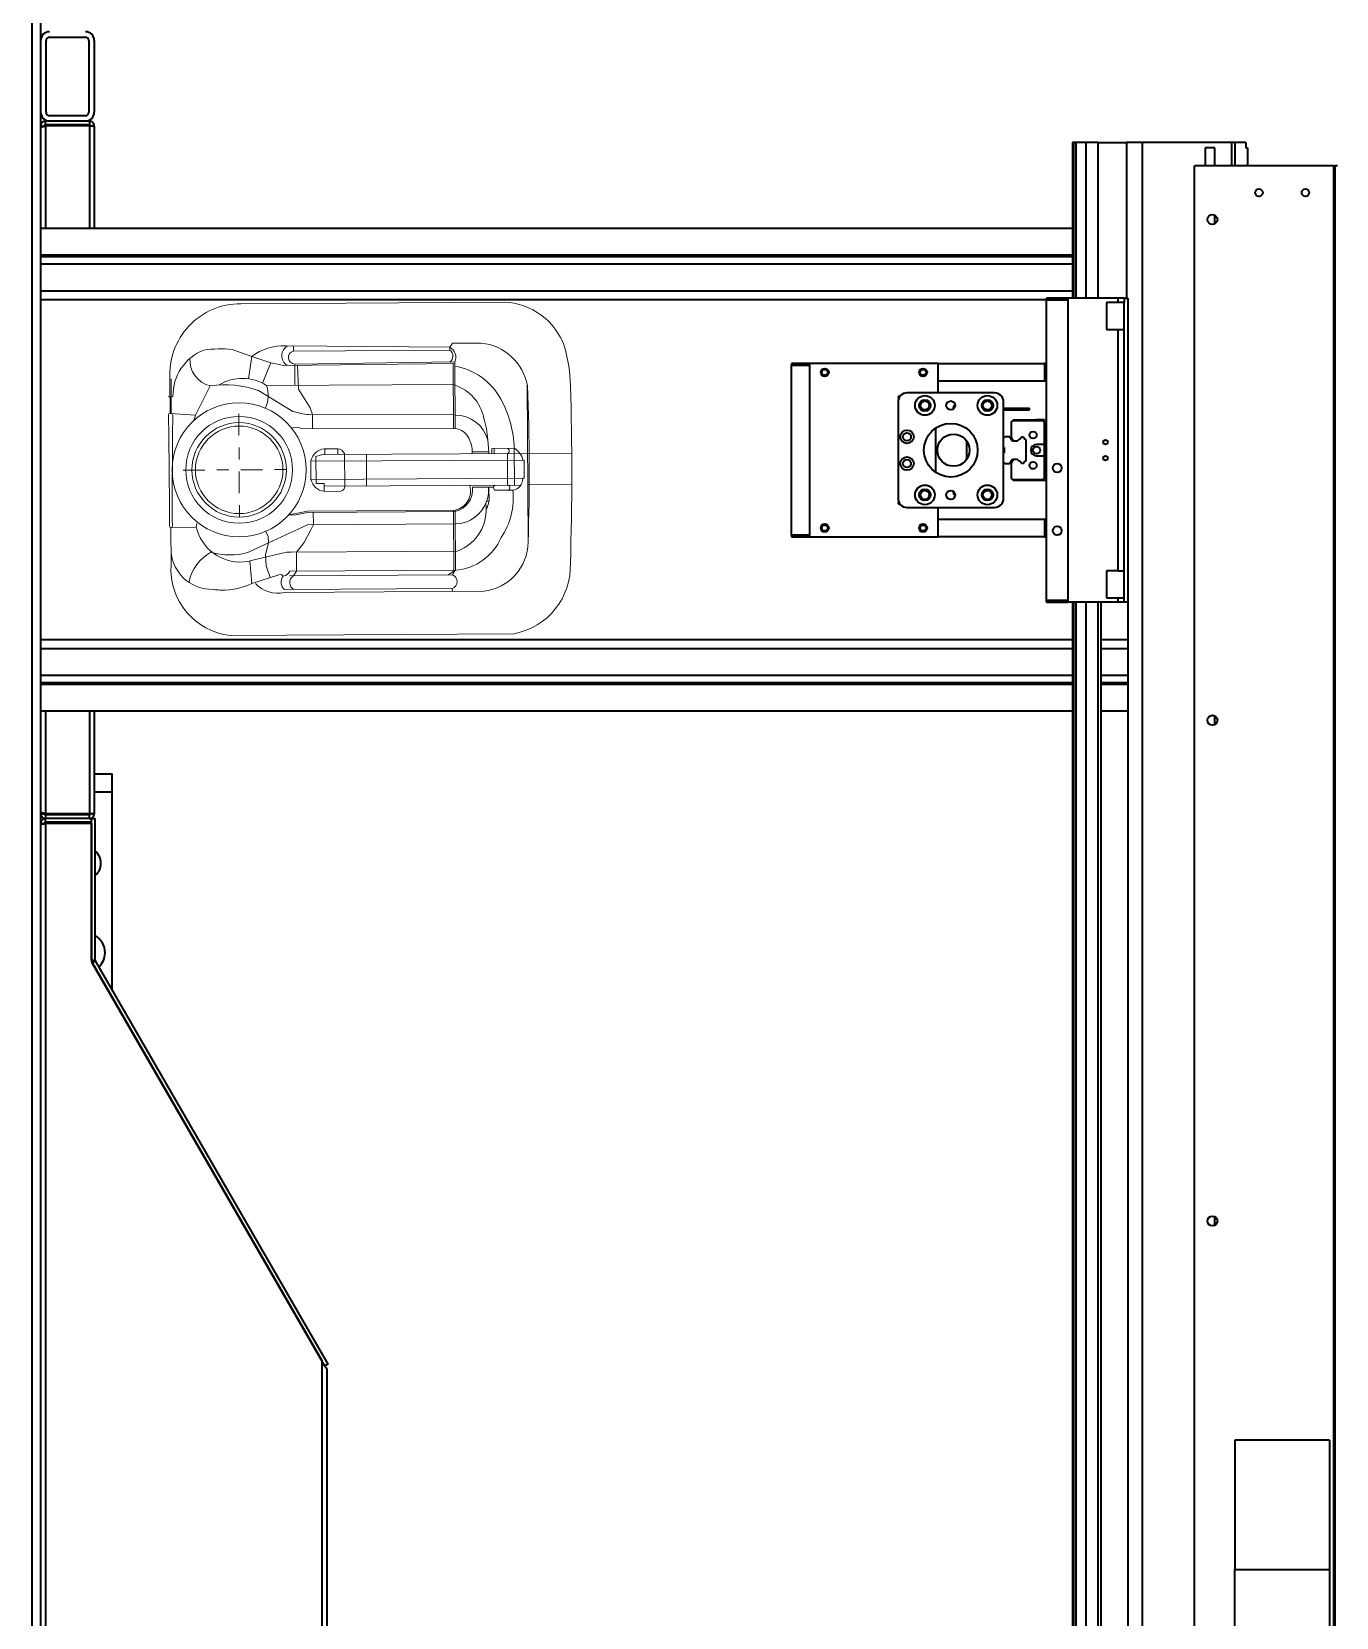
# Model space of a CAD drawing. Header units: millimetres. Extents: x -1052 to 3351, y 0 to 2015.
# Drawn here: x -347.88 to -337.09, y 1699.77 to 1712.88 of the extents above; entities that cross this region are included whole.
import ezdxf

# ---------------------------------------------------------------- set-up
doc = ezdxf.new("R2010")
doc.units = ezdxf.units.MM
doc.linetypes.add('点画线', pattern=[18, 12, -2, 2, -2])
doc.layers.add('中心线层', color=7, linetype='点画线', lineweight=18)

# ---------------------------------------------------------------- blocks, each defined once
blk = doc.blocks.new('EEW98_1')
at = {"color": 4, "lineweight": 18}
for p, q in [((151.85, 92.4), (-6.86, 91.42)), ((10.1, 67.6), (121.56, 68.29)), ((27.68, 67.71), (27.69, 66.17)), ((27.69, 66.17), (121.57, 66.75)), ((139.73, 63.29), (124.8, 58.43)), ((140.84, 50.7), (139.73, 63.29)), ((163.61, 66.53), (158.53, 66.95)), ((164.51, 66.46), (164.44, 66.46)), ((118.61, 56.5), (25.87, 55.93)), ((25.87, 55.93), (26.08, 22.33)), ((26.8, 55.93), (27.01, 22.34)), ((118.68, 59), (27.65, 58.44)), ((114.75, 56.48), (116.57, 59.07)), ((114.81, 45.88), (114.75, 56.48)), ((123.31, 58.3), (122.21, 59.13)), ((124.8, 58.43), (123.31, 58.3)), ((131.79, 53.41), (129.64, 60.01)), ((132.12, 47.03), (131.79, 53.41)), ((117.81, 45.8), (24.97, 45.22)), ((114.81, 45.88), (110.49, 40.44)), ((120.45, 45.8), (117.81, 45.8)), ((140.84, 50.7), (120.45, 45.8)), ((130.49, 40.57), (132.12, 47.03)), ((130.49, 40.57), (141.75, 45.88)), ((144.55, 51.29), (140.82, 50.96)), ((184.98, 52.87), (185.05, 32.2)), ((184.98, 52.87), (185.05, 32.2)), ((-14.13, -48.08), (-14.67, 40.14)), ((110.49, 40.44), (106.74, 33.4)), ((108.59, 30.49), (130.49, 40.57)), ((130.74, 37), (130.49, 40.57)), ((131.91, 34.19), (130.74, 37)), ((26.02, 29.98), (108.59, 30.49)), ((106.74, 33.4), (105.37, 30.4)), ((105.37, 30.4), (105.42, 23.57)), ((170.87, 31.86), (170.65, 29.82)), ((184.87, 32.19), (170.87, 31.86)), ((26.07, 23.08), (108.63, 23.59)), ((26.08, 22.33), (108.64, 22.84)), ((108.63, 23.59), (115.93, 25.06)), ((108.64, 22.84), (118.93, 24.91)), ((115.93, 25.06), (118.93, 24.91)), ((99.41, 8.95), (-10.7, 8.27)), ((4.07, 11.16), (-6.09, 11.09)), ((4.88, 9.36), (3.85, 8.34)), ((4.88, 9.36), (4.07, 11.16)), ((16.35, 9.43), (4.88, 9.36)), ((7.17, 17.27), (8.34, 17.28)), ((7.22, 9.41), (7.17, 17.27)), ((87.81, 9.31), (87.92, -9.46)), ((99.45, 11.78), (90.09, 11.72)), ((99.42, 7.44), (99.39, 11.78)), ((-39.17, 7.95), (-14.29, 8.11)), ((-12.57, 4.47), (-11.69, 4.48)), ((-12.51, -5.73), (-12.57, 4.47)), ((106.74, 5.21), (-11.69, 4.48)), ((-6.99, -12.33), (-7.11, 8.29)), ((-3.21, 8.33), (-3.1, -9.37)), ((75.61, 8.83), (75.72, -8.9)), ((103.85, 7.47), (99.42, 7.44)), ((103.94, -7.72), (103.85, 7.47)), ((106.8, -5.51), (106.74, 5.21)), ((100.24, -8.76), (-15.44, -9.43)), ((106.8, -5.09), (-12.51, -5.73)), ((91.72, -12.05), (91.7, -8.81)), ((99, -8.72), (99.02, -12.06)), ((100.24, -8.76), (103.94, -7.72)), ((-15.27, -9.43), (-39.08, -9.6)), ((5.55, -12.14), (-6.99, -12.33)), ((4.33, -12.16), (4.31, -9.33)), ((5.55, -12.14), (5.54, -9.33)), ((7.27, -9.3), (7.35, -10.33)), ((16.55, -10.27), (7.35, -10.33)), ((7.35, -10.33), (7.82, -16.92)), ((16.54, -9.27), (16.56, -12.01)), ((99.37, -12.06), (91.72, -12.05)), ((26.08, -23.35), (111.97, -23.12)), ((26.29, -59.76), (26.08, -23.35)), ((27.2, -59.75), (27, -23.34)), ((105.88, -31.29), (105.86, -23.14)), ((107.93, -31.13), (26.15, -31.34)), ((107.14, -34.9), (105.88, -31.14)), ((113.71, -45.3), (107.14, -34.9)), ((136.05, -44.52), (116.88, -32.91)), ((171.31, -30.9), (163.04, -47.18)), ((171.98, -28.26), (171.31, -30.9)), ((185.45, -31.81), (171.31, -30.9)), ((184.97, -51.04), (184.96, -31.81)), ((185.64, -51.03), (185.53, -31.81)), ((185.58, -40.37), (183.95, -41.34)), ((184.97, -40.37), (186.6, -41.33)), ((131.55, -47.32), (26.22, -47.9)), ((114.2, -58.62), (113.71, -45.3)), ((115.78, -47.41), (115.85, -59.4)), ((133.79, -48.72), (131.13, -55.52)), ((139.82, -63.66), (141.62, -51.15)), ((121.92, -58.52), (26.29, -59.76)), ((26.32, -60.56), (26.29, -59.76)), ((115.85, -59.4), (26.3, -60.56)), ((129.21, -60.09), (121.92, -58.52)), ((131.13, -55.52), (129.21, -60.09)), ((139.82, -63.66), (129.21, -60.09)), ((29.15, -68.81), (27.52, -71.12)), ((116.53, -66.67), (29.11, -67.21)), ((29.11, -67.21), (29.12, -68.81)), ((29.15, -68.81), (120.87, -69.59)), ((116.53, -66.67), (116.55, -69.56)), ((150.88, -67.58), (139.82, -63.66)), ((27.52, -71.12), (11.47, -71.13)), ((146, -93.14), (-1.31, -94.05))]:
    blk.add_line(p, q, dxfattribs=at)
for radius in [37.48, 29.88, 26.4, 24.46]:
    blk.add_circle((146.9, -0.24), radius, dxfattribs=at)
for centre, radius, start, end in [((0.26, 53.46), 38.62, 100.62329, 182.1701), ((147.73, 55.3), 37.33, 356.26704, 83.67468), ((13.2, 39.89), 27.88, 96.38994, 179.49198), ((29.19, 62.3), 4.15, 111.24194, 248.23491), ((114.25, 62.78), 4.38, 301.94876, 62.23136), ((125.37, 51.79), 16.93, 42.55084, 103.01778), ((117.8, 62.6), 5.61, 321.8458, 47.80633), ((156.23, 28.56), 38.46, 84.09887, 115.41056), ((150.5, 67.54), 24.98, 299.45768, 347.99271), ((162.16, 43.65), 22.93, 6.68519, 86.37841), ((28.42, 25.48), 30.55, 94.78356, 156.72046), ((20.29, 61.77), 8.07, 313.67205, 335.66652), ((32.41, 52.02), 6.84, 110.57228, 145.05056), ((122.83, 54.5), 4.68, 97.67279, 154.61749), ((1623.09, 0.99), 1662.21, 178.24155, 181.66449), ((33.54, 21.91), 24.84, 110.17831, 187.79849), ((152.13, 10.51), 36.86, 73.18314, 106.35072), ((146.26, 26.06), 25.28, 13.24769, 93.88035), ((1128.69, 1.41), 1144.02, 178.05984, 182.43641), ((32.45, 15.74), 38.81, 145.79119, 186.84504), ((26.1, 11.37), 18.61, 90.22325, 162.91239), ((-4031.01, 15.45), 4215.31, 359.37042, 0.21493), ((185.2, 31.26), 0.935, 88.97173, 179.84393), ((184.9, 31.26), 0.935, 0.51043, 91.38263), ((4401.13, 41.53), 4215.31, 180.13943, 180.98393), ((22.1, 15.28), 15.05, 152.82667, 172.39997), ((29.06, 10.66), 12.77, 103.53264, 185.52396), ((28.57, 11.57), 11.05, 103.03692, 196.43941), ((-5.41, 4.85), 6.29, 96.15728, 183.43685), ((-3.01, 9.75), 1.51, 111.82109, 250.95833), ((27.88, 10.64), 20.52, 162.4099, 183.47972), ((90.43, 9.11), 2.63, 97.37684, 185.00294), ((98.35, 3.23), 8.61, 13.26826, 82.69906), ((-1.09, -2.95), 11.08, 194.09436, 237.86232), ((97.93, -2.93), 9.24, 278.91806, 343.787), ((54.41, -10.26), 61.43, 181.93918, 208.7993), ((-2.65, -10.83), 1.52, 107.34876, 250.14548), ((26.08, -11.93), 18.92, 195.30348, 270.20726), ((62.58, -13.21), 54.88, 183.88246, 197.21314), ((37.28, -8.47), 21.02, 189.70784, 212.67518), ((92.69, -6.54), 5.59, 211.50186, 259.96792), ((27.47, -13.06), 10.38, 220.58124, 262.32682), ((115.12, -18.74), 5.4, 234.27228, 299.37806), ((33.85, -24.61), 24.19, 191.54877, 251.63719), ((102.43, -82.22), 51.39, 73.66466, 83.85167), ((148.43, -41.77), 17.76, 157.00008, 198.19656), ((184.98, -30.88), 0.935, 179.37043, 274.02297), ((185.51, -30.88), 0.935, 266.33139, 0.98393), ((32.64, -22.28), 36.56, 208.72578, 259.91164), ((156.58, -41.76), 27.37, 291.39426, 0.88041), ((56.83, -43.9), 95.31, 182.03883, 195.31416), ((14.48, -42.06), 29.23, 190.17641, 264.09635), ((145.14, -26.77), 24.64, 236.52781, 301.79713), ((154.74, 6.78), 54.6, 249.97933, 278.74529), ((146.1, -53.52), 39.62, 269.86501, 3.5982), ((159.63, -61.63), 14.85, 356.08768, 76.71362), ((32.12, -63.17), 6.38, 155.8898, 242.23715), ((31.42, -63.88), 4.05, 124.14603, 235.30772), ((115.67, -63.08), 3.69, 283.45875, 87.19848), ((116.62, -64.01), 6.4, 300.1083, 57.58554), ((0.25, -56.6), 37.48, 199.44016, 267.61422), ((31.37, -64.02), 5.28, 244.81552, 245.18484), ((121.98, -39.9), 29.71, 267.85218, 306.90052), ((157.24, 0.91), 68.79, 264.6918, 277.79049)]:
    blk.add_arc(centre, radius, start, end, dxfattribs=at)
at = {"layer": '中心线层'}
for p, q in [((147.09, -31.52), (146.7, 31.04)), ((178.18, -0.04), (115.62, -0.43))]:
    blk.add_line(p, q, dxfattribs=at)

msp = doc.modelspace()

# ---------------------------------------------------------------- linework, layer by layer
at = {"color": 7, "linetype": 'Continuous', "lineweight": 35}
for p, q in [((-347.8789, 1758.3665), (-347.8789, 1699.1993)), ((-347.8789, 1758.3665), (-347.8789, 1699.1993)), ((-347.8049, 1758.3665), (-347.8049, 1699.1993)), ((-347.8049, 1758.3665), (-347.8049, 1699.1993)), ((-347.7309, 1712.8373), (-347.4351, 1712.8373)), ((-347.7309, 1712.8373), (-347.4351, 1712.8373)), ((-347.7605, 1712.2161), (-347.7605, 1712.8077)), ((-347.7605, 1712.2161), (-347.7605, 1712.8077)), ((-347.4055, 1712.8077), (-347.4055, 1712.2161)), ((-347.4055, 1712.8077), (-347.4055, 1712.2161)), ((-347.3611, 1712.8077), (-347.3611, 1712.2161)), ((-347.3611, 1712.8077), (-347.3611, 1712.2161)), ((-347.4351, 1712.1865), (-347.7309, 1712.1865)), ((-347.4351, 1712.1865), (-347.7309, 1712.1865)), ((-347.8049, 1712.1016), (-347.7753, 1712.1016)), ((-347.8049, 1712.1016), (-347.7753, 1712.1016)), ((-347.7644, 1712.1125), (-347.7644, 1712.1421)), ((-347.7309, 1712.1421), (-347.7644, 1712.1421)), ((-347.7644, 1712.1125), (-347.7644, 1712.1421)), ((-347.7309, 1712.1421), (-347.7644, 1712.1421)), ((-347.4016, 1712.1125), (-347.7644, 1712.1125)), ((-347.4016, 1712.1125), (-347.7644, 1712.1125)), ((-347.4016, 1712.102), (-347.7644, 1712.102)), ((-347.7644, 1712.102), (-347.7644, 1711.2546)), ((-347.4016, 1712.102), (-347.7644, 1712.102)), ((-347.7644, 1712.102), (-347.7644, 1711.2546)), ((-347.4351, 1712.1421), (-347.7309, 1712.1421)), ((-347.4351, 1712.1421), (-347.7309, 1712.1421)), ((-347.4016, 1712.1421), (-347.4351, 1712.1421)), ((-347.4016, 1712.1421), (-347.4351, 1712.1421)), ((-347.4016, 1712.1421), (-347.4016, 1712.1125)), ((-347.4016, 1712.1421), (-347.4016, 1712.1125)), ((-347.4016, 1712.102), (-347.4016, 1711.2546)), ((-347.4016, 1712.102), (-347.4016, 1711.2546)), ((-347.3611, 1712.1016), (-347.3611, 1711.2546)), ((-347.3611, 1712.1016), (-347.3611, 1711.2546)), ((-339.27, 1711.9646), (-339.27, 1710.6777)), ((-339.2591, 1711.9646), (-339.27, 1711.9646)), ((-339.27, 1711.9646), (-339.27, 1710.6777)), ((-339.2591, 1711.9646), (-339.27, 1711.9646)), ((-339.2375, 1711.9646), (-339.2591, 1711.9646)), ((-339.2591, 1710.6777), (-339.2591, 1711.9646)), ((-339.2375, 1711.9646), (-339.2591, 1711.9646)), ((-339.2591, 1710.6777), (-339.2591, 1711.9646)), ((-339.2375, 1710.6777), (-339.2375, 1711.9646)), ((-339.1578, 1711.9646), (-339.2375, 1711.9646)), ((-339.2375, 1710.6777), (-339.2375, 1711.9646)), ((-339.1578, 1711.9646), (-339.2375, 1711.9646)), ((-339.1578, 1711.9646), (-339.1578, 1710.6777)), ((-339.0564, 1711.9646), (-339.1578, 1711.9646)), ((-339.1578, 1711.9646), (-339.1578, 1710.6777)), ((-339.0564, 1711.9646), (-339.1578, 1711.9646)), ((-339.0564, 1711.9646), (-338.8231, 1711.9646)), ((-339.0564, 1710.6777), (-339.0564, 1711.9646)), ((-339.0564, 1711.9646), (-338.8231, 1711.9646)), ((-339.0564, 1710.6777), (-339.0564, 1711.9646)), ((-338.8231, 1711.9646), (-338.8231, 1710.6777)), ((-338.6907, 1711.9646), (-338.8231, 1711.9646)), ((-338.8231, 1711.9646), (-338.8231, 1710.6777)), ((-338.6907, 1711.9646), (-338.8231, 1711.9646)), ((-337.9535, 1711.9646), (-338.6907, 1711.9646)), ((-338.6907, 1683.5199), (-338.6907, 1711.9646)), ((-337.9535, 1711.9646), (-338.6907, 1711.9646)), ((-338.6907, 1683.5199), (-338.6907, 1711.9646)), ((-338.0918, 1711.9202), (-338.1702, 1711.9202)), ((-338.1702, 1711.9202), (-338.1702, 1711.7723)), ((-338.0918, 1711.9202), (-338.1702, 1711.9202)), ((-338.1702, 1711.9202), (-338.1702, 1711.7723)), ((-338.0918, 1711.7723), (-338.0918, 1711.9202)), ((-338.0918, 1711.7723), (-338.0918, 1711.9202)), ((-337.924, 1711.9646), (-337.9535, 1711.9646)), ((-337.9535, 1711.9646), (-337.9535, 1711.7723)), ((-337.924, 1711.9646), (-337.9535, 1711.9646)), ((-337.9535, 1711.9646), (-337.9535, 1711.7723)), ((-337.924, 1711.7723), (-337.924, 1711.9646)), ((-337.8352, 1711.9646), (-337.924, 1711.9646)), ((-337.924, 1711.7723), (-337.924, 1711.9646)), ((-337.8352, 1711.9646), (-337.924, 1711.9646)), ((-337.8352, 1711.9646), (-337.8352, 1711.9202)), ((-337.8352, 1711.9646), (-337.8352, 1711.9202)), ((-337.8352, 1711.9202), (-337.8204, 1711.9202)), ((-337.8352, 1711.9202), (-337.8204, 1711.9202)), ((-337.8204, 1711.9202), (-337.8204, 1711.7723)), ((-337.8204, 1711.9202), (-337.8204, 1711.7723)), ((-338.259, 1682.8691), (-338.259, 1711.7723)), ((-337.1087, 1711.7723), (-338.259, 1711.7723)), ((-338.259, 1682.8691), (-338.259, 1711.7723)), ((-337.1087, 1711.7723), (-338.259, 1711.7723)), ((-337.1087, 1711.7723), (-337.1087, 1681.597)), ((-337.1087, 1711.7723), (-337.0978, 1711.7723)), ((-337.1087, 1711.7723), (-337.1087, 1681.597)), ((-337.1087, 1711.7723), (-337.0978, 1711.7723)), ((-337.0978, 1711.7723), (-337.0978, 1681.597)), ((-337.0756, 1711.7723), (-337.0978, 1711.7723)), ((-337.0978, 1711.7723), (-337.0978, 1681.597)), ((-337.0756, 1711.7723), (-337.0978, 1711.7723)), ((-339.27, 1711.2546), (-347.8049, 1711.2546)), ((-339.27, 1711.2546), (-347.8049, 1711.2546)), ((-338.0918, 1711.2927), (-338.0918, 1711.3644)), ((-338.0918, 1711.2927), (-338.0918, 1711.3644)), ((-339.27, 1711.0342), (-347.8049, 1711.0342)), ((-339.27, 1711.0342), (-347.8049, 1711.0342)), ((-339.27, 1711.0194), (-347.8049, 1711.0194)), ((-339.27, 1711.0194), (-347.8049, 1711.0194)), ((-339.27, 1710.9587), (-347.8049, 1710.9587)), ((-339.27, 1710.9587), (-347.8049, 1710.9587)), ((-339.27, 1710.7369), (-347.8049, 1710.7369)), ((-339.27, 1710.7369), (-347.8049, 1710.7369)), ((-339.4845, 1710.6629), (-347.8049, 1710.6629)), ((-339.4845, 1710.6629), (-347.8049, 1710.6629)), ((-339.307, 1710.6777), (-339.4845, 1710.6777)), ((-339.4845, 1710.6629), (-339.4845, 1710.6777)), ((-339.307, 1710.6777), (-339.4845, 1710.6777)), ((-339.4845, 1710.6629), (-339.4845, 1710.6777)), ((-339.4845, 1710.6629), (-339.307, 1710.6629)), ((-339.4845, 1708.1779), (-339.4845, 1710.6629)), ((-339.4845, 1710.6629), (-339.307, 1710.6629)), ((-339.4845, 1708.1779), (-339.4845, 1710.6629)), ((-339.307, 1710.6777), (-339.307, 1708.1631)), ((-338.8928, 1710.6777), (-339.307, 1710.6777)), ((-339.307, 1710.6777), (-339.307, 1708.1631)), ((-338.8928, 1710.6777), (-339.307, 1710.6777)), ((-339.307, 1710.6629), (-339.307, 1708.1779)), ((-339.307, 1710.6629), (-339.307, 1708.1779)), ((-338.8928, 1710.6407), (-338.989, 1710.6407)), ((-338.989, 1710.6407), (-338.989, 1710.4189)), ((-338.8928, 1710.6407), (-338.989, 1710.6407)), ((-338.989, 1710.6407), (-338.989, 1710.4189)), ((-338.8928, 1710.6777), (-338.8928, 1710.6407)), ((-338.8411, 1710.6777), (-338.8928, 1710.6777)), ((-338.8928, 1710.6777), (-338.8928, 1710.6407)), ((-338.8411, 1710.6777), (-338.8928, 1710.6777)), ((-338.8411, 1710.6407), (-338.8928, 1710.6407)), ((-338.8411, 1710.6407), (-338.8928, 1710.6407)), ((-338.8411, 1710.6777), (-338.8411, 1710.6407)), ((-338.8411, 1710.6777), (-338.8231, 1710.6777)), ((-338.8411, 1710.6777), (-338.8411, 1710.6407)), ((-338.8411, 1710.6777), (-338.8231, 1710.6777)), ((-338.8411, 1710.4189), (-338.8411, 1710.6407)), ((-338.8411, 1710.4189), (-338.8411, 1710.6407)), ((-338.8231, 1710.6777), (-338.8115, 1710.6777)), ((-338.8231, 1710.6777), (-338.8115, 1710.6777)), ((-338.8115, 1710.6777), (-338.8115, 1683.5199)), ((-338.8115, 1710.6777), (-338.8115, 1683.5199)), ((-338.989, 1710.4189), (-338.8928, 1710.4189)), ((-338.989, 1710.4189), (-338.8928, 1710.4189)), ((-338.8928, 1710.4189), (-338.8928, 1708.422)), ((-338.8928, 1710.4189), (-338.8411, 1710.4189)), ((-338.8928, 1710.4189), (-338.8928, 1708.422)), ((-338.8928, 1710.4189), (-338.8411, 1710.4189)), ((-338.8411, 1708.422), (-338.8411, 1710.4189)), ((-338.8411, 1708.422), (-338.8411, 1710.4189)), ((-341.4444, 1710.1378), (-341.5923, 1710.1378)), ((-341.5923, 1710.1378), (-341.5923, 1710.123)), ((-341.4444, 1710.1378), (-341.5923, 1710.1378)), ((-341.5923, 1710.1378), (-341.5923, 1710.123)), ((-341.5923, 1708.7178), (-341.5923, 1710.123)), ((-341.5923, 1710.123), (-341.4444, 1710.123)), ((-341.5923, 1708.7178), (-341.5923, 1710.123)), ((-341.5923, 1710.123), (-341.4444, 1710.123)), ((-341.4444, 1710.1378), (-341.4444, 1708.703)), ((-340.3794, 1710.1378), (-341.4444, 1710.1378)), ((-341.4444, 1710.1378), (-341.4444, 1708.703)), ((-340.3794, 1710.1378), (-341.4444, 1710.1378)), ((-341.4444, 1710.123), (-341.4444, 1708.7178)), ((-341.4444, 1710.123), (-341.4444, 1708.7178)), ((-340.3794, 1709.8937), (-340.3794, 1710.1378)), ((-340.3794, 1710.1378), (-339.4993, 1710.1378)), ((-340.3794, 1709.8937), (-340.3794, 1710.1378)), ((-340.3794, 1710.1378), (-339.4993, 1710.1378)), ((-339.4993, 1710.1378), (-339.4993, 1709.9899)), ((-339.4845, 1710.1378), (-339.4993, 1710.1378)), ((-339.4993, 1710.1378), (-339.4993, 1709.9899)), ((-339.4845, 1710.1378), (-339.4993, 1710.1378)), ((-339.4993, 1709.9899), (-340.3794, 1709.9899)), ((-339.4993, 1709.9899), (-340.3794, 1709.9899)), ((-339.4845, 1709.9899), (-339.4993, 1709.9899)), ((-339.4845, 1709.9899), (-339.4993, 1709.9899)), ((-340.6974, 1709.8642), (-340.7122, 1709.8642)), ((-340.7122, 1709.8642), (-340.7122, 1709.8494)), ((-340.6974, 1709.8642), (-340.7122, 1709.8642)), ((-340.7122, 1709.8642), (-340.7122, 1709.8494)), ((-340.7122, 1709.8494), (-340.706, 1709.8494)), ((-340.7122, 1709.8494), (-340.706, 1709.8494)), ((-340.7122, 1709.8198), (-340.7122, 1709.021)), ((-340.7122, 1709.8198), (-340.7122, 1709.021)), ((-339.9135, 1709.8937), (-340.6383, 1709.8937)), ((-339.9135, 1709.8937), (-340.6383, 1709.8937)), ((-339.8395, 1709.021), (-339.8395, 1709.8198)), ((-339.8395, 1709.021), (-339.8395, 1709.8198)), ((-339.8395, 1709.768), (-339.6546, 1709.768)), ((-339.8395, 1709.768), (-339.6546, 1709.768)), ((-339.8395, 1709.7532), (-339.6546, 1709.7532)), ((-339.8395, 1709.7532), (-339.6546, 1709.7532)), ((-339.7729, 1709.6556), (-339.7611, 1709.6674)), ((-339.7729, 1709.6556), (-339.7611, 1709.6674)), ((-339.5777, 1709.6674), (-339.7611, 1709.6674)), ((-339.5777, 1709.6674), (-339.7611, 1709.6674)), ((-339.6546, 1709.768), (-339.6546, 1709.7532)), ((-339.6546, 1709.768), (-339.625, 1709.768)), ((-339.6546, 1709.768), (-339.6546, 1709.7532)), ((-339.6546, 1709.768), (-339.625, 1709.768)), ((-339.6546, 1709.7532), (-339.625, 1709.7532)), ((-339.6546, 1709.7532), (-339.625, 1709.7532)), ((-339.625, 1709.7532), (-339.625, 1709.768)), ((-339.625, 1709.7532), (-339.625, 1709.768)), ((-339.5777, 1709.6674), (-339.5732, 1709.6719)), ((-339.5777, 1709.6674), (-339.5732, 1709.6719)), ((-339.5008, 1709.6719), (-339.5732, 1709.6719)), ((-339.5008, 1709.6719), (-339.5732, 1709.6719)), ((-339.5008, 1709.6719), (-339.4845, 1709.6556)), ((-339.5008, 1709.6719), (-339.4845, 1709.6556)), ((-340.4016, 1709.6032), (-340.4016, 1709.2376)), ((-340.4016, 1709.6032), (-340.4016, 1709.2376)), ((-339.7729, 1709.6535), (-339.7634, 1709.663)), ((-339.7729, 1709.6535), (-339.7634, 1709.663)), ((-339.7729, 1709.6535), (-339.7729, 1709.6556)), ((-339.7729, 1709.6535), (-339.7729, 1709.6556)), ((-339.7729, 1709.5231), (-339.7729, 1709.6535)), ((-339.7729, 1709.5231), (-339.7729, 1709.6535)), ((-339.5148, 1709.663), (-339.7634, 1709.663)), ((-339.5148, 1709.663), (-339.7634, 1709.663)), ((-339.5148, 1709.663), (-339.5008, 1709.6489)), ((-339.5148, 1709.663), (-339.5008, 1709.6489)), ((-339.5008, 1709.4685), (-339.5008, 1709.6489)), ((-339.5008, 1709.4685), (-339.5008, 1709.6489)), ((-340.142, 1709.3479), (-340.142, 1709.4929)), ((-340.142, 1709.3479), (-340.142, 1709.4929)), ((-339.8395, 1709.5195), (-339.8277, 1709.5313)), ((-339.8395, 1709.5195), (-339.8277, 1709.5313)), ((-339.8336, 1709.4426), (-339.8395, 1709.4485)), ((-339.8336, 1709.4426), (-339.8395, 1709.4485)), ((-339.8336, 1709.4426), (-339.8336, 1709.3982)), ((-339.8336, 1709.4426), (-339.8336, 1709.3982)), ((-339.7862, 1709.5313), (-339.8277, 1709.5313)), ((-339.7862, 1709.5313), (-339.8277, 1709.5313)), ((-339.7649, 1709.4944), (-339.7862, 1709.5313)), ((-339.7649, 1709.4944), (-339.7862, 1709.5313)), ((-339.7564, 1709.4944), (-339.7729, 1709.5231)), ((-339.7564, 1709.4944), (-339.7729, 1709.5231)), ((-339.7258, 1709.4944), (-339.7649, 1709.4944)), ((-339.7258, 1709.4944), (-339.7649, 1709.4944)), ((-339.7258, 1709.4944), (-339.7091, 1709.5111)), ((-339.7258, 1709.4944), (-339.7091, 1709.5111)), ((-339.6897, 1709.5303), (-339.6919, 1709.5286)), ((-339.6897, 1709.5303), (-339.6919, 1709.5286)), ((-339.6897, 1709.5303), (-339.6772, 1709.5303)), ((-339.6897, 1709.5303), (-339.6772, 1709.5303)), ((-339.675, 1709.5286), (-339.6772, 1709.5303)), ((-339.6772, 1709.5303), (-339.6769, 1709.5303)), ((-339.675, 1709.5286), (-339.6772, 1709.5303)), ((-339.6772, 1709.5303), (-339.6769, 1709.5303)), ((-339.6769, 1709.5303), (-339.676, 1709.5294)), ((-339.6769, 1709.5303), (-339.676, 1709.5294)), ((-339.6546, 1709.5089), (-339.6565, 1709.5108)), ((-339.6546, 1709.5089), (-339.6565, 1709.5108)), ((-339.6546, 1709.5089), (-339.6546, 1709.332)), ((-339.6546, 1709.5089), (-339.6546, 1709.332)), ((-339.5008, 1709.4685), (-339.5659, 1709.4685)), ((-339.5008, 1709.4685), (-339.5659, 1709.4685)), ((-339.5008, 1709.3723), (-339.5008, 1709.4685)), ((-339.5008, 1709.3723), (-339.5008, 1709.4685)), ((-339.4919, 1709.3589), (-339.4919, 1709.482)), ((-339.4919, 1709.3589), (-339.4919, 1709.482)), ((-339.4845, 1709.4955), (-339.4876, 1709.4924)), ((-339.4845, 1709.4955), (-339.4876, 1709.4924)), ((-339.8395, 1709.3923), (-339.8336, 1709.3982)), ((-339.8395, 1709.3923), (-339.8336, 1709.3982)), ((-339.8277, 1709.3095), (-339.8395, 1709.3213)), ((-339.8277, 1709.3095), (-339.8395, 1709.3213)), ((-339.8277, 1709.3095), (-339.7862, 1709.3095)), ((-339.8277, 1709.3095), (-339.7862, 1709.3095)), ((-339.7862, 1709.3095), (-339.7649, 1709.3464)), ((-339.7862, 1709.3095), (-339.7649, 1709.3464)), ((-339.7564, 1709.3464), (-339.7729, 1709.3177)), ((-339.7564, 1709.3464), (-339.7729, 1709.3177)), ((-339.7729, 1709.1873), (-339.7729, 1709.3177)), ((-339.7729, 1709.1873), (-339.7729, 1709.3177)), ((-339.7649, 1709.3464), (-339.7258, 1709.3464)), ((-339.7649, 1709.3464), (-339.7258, 1709.3464)), ((-339.7091, 1709.3297), (-339.7258, 1709.3464)), ((-339.7091, 1709.3297), (-339.7258, 1709.3464)), ((-339.692, 1709.3125), (-339.69, 1709.3105)), ((-339.692, 1709.3125), (-339.69, 1709.3105)), ((-339.6769, 1709.3105), (-339.69, 1709.3105)), ((-339.6769, 1709.3105), (-339.69, 1709.3105)), ((-339.6769, 1709.3105), (-339.6749, 1709.3125)), ((-339.6769, 1709.3105), (-339.6749, 1709.3125)), ((-339.675, 1709.3122), (-339.676, 1709.3114)), ((-339.675, 1709.3122), (-339.676, 1709.3114)), ((-339.6563, 1709.33), (-339.6546, 1709.332)), ((-339.6563, 1709.33), (-339.6546, 1709.332)), ((-339.5659, 1709.3723), (-339.5008, 1709.3723)), ((-339.5659, 1709.3723), (-339.5008, 1709.3723)), ((-339.5008, 1709.1919), (-339.5008, 1709.3723)), ((-339.5008, 1709.1919), (-339.5008, 1709.3723)), ((-339.4876, 1709.3484), (-339.4845, 1709.3453)), ((-339.4876, 1709.3484), (-339.4845, 1709.3453)), ((-339.7634, 1709.1778), (-339.7729, 1709.1873)), ((-339.7729, 1709.1873), (-339.7729, 1709.1852)), ((-339.7634, 1709.1778), (-339.7729, 1709.1873)), ((-339.7729, 1709.1873), (-339.7729, 1709.1852)), ((-339.7729, 1709.1852), (-339.7567, 1709.1689)), ((-339.7729, 1709.1852), (-339.7567, 1709.1689)), ((-339.7634, 1709.1778), (-339.5148, 1709.1778)), ((-339.7634, 1709.1778), (-339.5148, 1709.1778)), ((-339.5008, 1709.1689), (-339.7567, 1709.1689)), ((-339.5008, 1709.1689), (-339.7567, 1709.1689)), ((-339.5008, 1709.1919), (-339.5148, 1709.1778)), ((-339.5008, 1709.1919), (-339.5148, 1709.1778)), ((-339.5008, 1709.1689), (-339.4845, 1709.1852)), ((-339.5008, 1709.1689), (-339.4845, 1709.1852)), ((-340.706, 1708.9914), (-340.7122, 1708.9914)), ((-340.7122, 1708.9914), (-340.7122, 1708.9767)), ((-340.706, 1708.9914), (-340.7122, 1708.9914)), ((-340.7122, 1708.9914), (-340.7122, 1708.9767)), ((-340.7122, 1708.9767), (-340.6974, 1708.9767)), ((-340.7122, 1708.9767), (-340.6974, 1708.9767)), ((-340.6383, 1708.9471), (-339.9135, 1708.9471)), ((-340.6383, 1708.9471), (-339.9135, 1708.9471)), ((-340.3794, 1708.703), (-340.3794, 1708.9471)), ((-340.3794, 1708.703), (-340.3794, 1708.9471)), ((-340.3794, 1708.8509), (-339.4993, 1708.8509)), ((-340.3794, 1708.8509), (-339.4993, 1708.8509)), ((-339.4993, 1708.8509), (-339.4993, 1708.703)), ((-339.4993, 1708.8509), (-339.4845, 1708.8509)), ((-339.4993, 1708.8509), (-339.4993, 1708.703)), ((-339.4993, 1708.8509), (-339.4845, 1708.8509)), ((-341.4444, 1708.7178), (-341.5923, 1708.7178)), ((-341.5923, 1708.7178), (-341.5923, 1708.703)), ((-341.4444, 1708.7178), (-341.5923, 1708.7178)), ((-341.5923, 1708.7178), (-341.5923, 1708.703)), ((-341.5923, 1708.703), (-341.4444, 1708.703)), ((-341.5923, 1708.703), (-341.4444, 1708.703)), ((-341.4444, 1708.703), (-340.3794, 1708.703)), ((-341.4444, 1708.703), (-340.3794, 1708.703)), ((-339.4993, 1708.703), (-340.3794, 1708.703)), ((-339.4993, 1708.703), (-340.3794, 1708.703)), ((-339.4993, 1708.703), (-339.4845, 1708.703)), ((-339.4993, 1708.703), (-339.4845, 1708.703)), ((-338.8928, 1708.422), (-338.989, 1708.422)), ((-338.989, 1708.422), (-338.989, 1708.2001)), ((-338.8928, 1708.422), (-338.989, 1708.422)), ((-338.989, 1708.422), (-338.989, 1708.2001)), ((-338.8928, 1708.422), (-338.8411, 1708.422)), ((-338.8928, 1708.422), (-338.8411, 1708.422)), ((-338.8411, 1708.2001), (-338.8411, 1708.422)), ((-338.8411, 1708.2001), (-338.8411, 1708.422)), ((-339.307, 1708.1779), (-339.4845, 1708.1779)), ((-339.4845, 1708.1631), (-339.4845, 1708.1779)), ((-339.307, 1708.1779), (-339.4845, 1708.1779)), ((-339.4845, 1708.1631), (-339.4845, 1708.1779)), ((-339.4845, 1708.1631), (-339.307, 1708.1631)), ((-339.4845, 1708.1631), (-339.307, 1708.1631)), ((-338.8928, 1708.1631), (-339.307, 1708.1631)), ((-338.8928, 1708.1631), (-339.307, 1708.1631)), ((-339.27, 1708.1631), (-339.27, 1684.4962)), ((-339.27, 1708.1631), (-339.27, 1684.4962)), ((-339.2591, 1684.4962), (-339.2591, 1708.1631)), ((-339.2591, 1684.4962), (-339.2591, 1708.1631)), ((-339.2375, 1684.4962), (-339.2375, 1708.1631)), ((-339.2375, 1684.4962), (-339.2375, 1708.1631)), ((-339.1578, 1708.1631), (-339.1578, 1684.4962)), ((-339.1578, 1708.1631), (-339.1578, 1684.4962)), ((-339.0564, 1684.4962), (-339.0564, 1708.1631)), ((-339.0564, 1684.4962), (-339.0564, 1708.1631)), ((-339.0333, 1708.1631), (-339.0333, 1684.4962)), ((-339.0333, 1708.1631), (-339.0333, 1684.4962)), ((-338.989, 1708.2001), (-338.8928, 1708.2001)), ((-338.989, 1708.2001), (-338.8928, 1708.2001)), ((-338.8928, 1708.2001), (-338.8928, 1708.1631)), ((-338.8928, 1708.2001), (-338.8411, 1708.2001)), ((-338.8928, 1708.2001), (-338.8928, 1708.1631)), ((-338.8928, 1708.2001), (-338.8411, 1708.2001)), ((-338.8411, 1708.1631), (-338.8928, 1708.1631)), ((-338.8411, 1708.1631), (-338.8928, 1708.1631)), ((-338.8411, 1708.1631), (-338.8411, 1708.2001)), ((-338.8411, 1708.1631), (-338.8411, 1708.2001)), ((-338.8115, 1708.1631), (-338.8411, 1708.1631)), ((-338.8115, 1708.1631), (-338.8411, 1708.1631)), ((-339.27, 1707.8525), (-347.8049, 1707.8525)), ((-339.27, 1707.8525), (-347.8049, 1707.8525)), ((-338.8115, 1707.8525), (-339.0333, 1707.8525)), ((-338.8115, 1707.8525), (-339.0333, 1707.8525)), ((-339.27, 1707.7785), (-347.8049, 1707.7785)), ((-339.27, 1707.7785), (-347.8049, 1707.7785)), ((-338.8115, 1707.7785), (-339.0333, 1707.7785)), ((-338.8115, 1707.7785), (-339.0333, 1707.7785)), ((-339.27, 1707.5566), (-347.8049, 1707.5566)), ((-339.27, 1707.5566), (-347.8049, 1707.5566)), ((-339.27, 1707.496), (-347.8049, 1707.496)), ((-339.27, 1707.496), (-347.8049, 1707.496)), ((-339.27, 1707.4812), (-347.8049, 1707.4812)), ((-339.27, 1707.4812), (-347.8049, 1707.4812)), ((-338.8115, 1707.5566), (-339.0333, 1707.5566)), ((-338.8115, 1707.5566), (-339.0333, 1707.5566)), ((-338.8115, 1707.496), (-339.0333, 1707.496)), ((-338.8115, 1707.496), (-339.0333, 1707.496)), ((-338.8115, 1707.4812), (-339.0333, 1707.4812)), ((-338.8115, 1707.4812), (-339.0333, 1707.4812)), ((-339.27, 1707.2608), (-347.8049, 1707.2608)), ((-339.27, 1707.2608), (-347.8049, 1707.2608)), ((-347.7644, 1707.2608), (-347.7644, 1706.4133)), ((-347.7644, 1707.2608), (-347.7644, 1706.4133)), ((-347.4016, 1707.2608), (-347.4016, 1706.4133)), ((-347.4016, 1707.2608), (-347.4016, 1706.4133)), ((-347.3611, 1707.2608), (-347.3611, 1706.4138)), ((-347.3611, 1707.2608), (-347.3611, 1706.4138)), ((-338.8115, 1707.2608), (-339.0333, 1707.2608)), ((-338.8115, 1707.2608), (-339.0333, 1707.2608)), ((-338.0918, 1707.151), (-338.0918, 1707.2227)), ((-338.0918, 1707.151), (-338.0918, 1707.2227)), ((-347.3611, 1706.7431), (-347.2132, 1706.7431)), ((-347.3611, 1706.7431), (-347.2132, 1706.7431)), ((-347.2132, 1706.5952), (-347.2132, 1706.7431)), ((-347.2132, 1706.5952), (-347.2132, 1706.7431)), ((-347.3611, 1706.5952), (-347.2132, 1706.5952)), ((-347.3611, 1706.5952), (-347.2132, 1706.5952)), ((-347.2132, 1704.9545), (-347.2132, 1706.5952)), ((-347.2132, 1704.9545), (-347.2132, 1706.5952)), ((-347.8049, 1706.4138), (-347.7753, 1706.4138)), ((-347.8049, 1706.4138), (-347.7753, 1706.4138)), ((-347.4016, 1706.4133), (-347.7644, 1706.4133)), ((-347.4016, 1706.4133), (-347.7644, 1706.4133)), ((-347.7644, 1706.4029), (-347.7644, 1706.3733)), ((-347.4016, 1706.4029), (-347.7644, 1706.4029)), ((-347.7644, 1706.4029), (-347.7644, 1706.3733)), ((-347.4016, 1706.4029), (-347.7644, 1706.4029)), ((-347.4016, 1706.3733), (-347.4016, 1706.4029)), ((-347.4016, 1706.3733), (-347.4016, 1706.4029)), ((-347.8049, 1706.3328), (-347.7753, 1706.3328)), ((-347.8049, 1706.3328), (-347.7753, 1706.3328)), ((-347.7644, 1706.3437), (-347.7644, 1706.3733)), ((-347.3833, 1706.3733), (-347.7644, 1706.3733)), ((-347.7644, 1706.3437), (-347.7644, 1706.3733)), ((-347.3833, 1706.3733), (-347.7644, 1706.3733)), ((-347.3833, 1706.3437), (-347.7644, 1706.3437)), ((-347.3833, 1706.3437), (-347.7644, 1706.3437)), ((-347.7644, 1706.3332), (-347.7644, 1699.2393)), ((-347.3833, 1706.3332), (-347.7644, 1706.3332)), ((-347.7644, 1706.3332), (-347.7644, 1699.2393)), ((-347.3833, 1706.3332), (-347.7644, 1706.3332)), ((-347.3833, 1706.3733), (-347.3537, 1706.3733)), ((-347.3833, 1705.2008), (-347.3833, 1706.3733)), ((-347.3833, 1706.3733), (-347.3537, 1706.3733)), ((-347.3833, 1705.2008), (-347.3833, 1706.3733)), ((-347.3833, 1706.3332), (-347.3833, 1705.1899)), ((-347.3833, 1706.3332), (-347.3833, 1705.1899)), ((-347.3537, 1705.2008), (-347.3537, 1706.3733)), ((-347.3537, 1705.2008), (-347.3537, 1706.3733)), ((-347.3833, 1705.2008), (-347.3537, 1705.2008)), ((-347.3833, 1705.2008), (-347.3537, 1705.2008)), ((-347.3833, 1705.1899), (-345.4787, 1701.891)), ((-347.3833, 1705.1899), (-345.4787, 1701.891)), ((-347.3523, 1705.1953), (-347.3779, 1705.1805)), ((-347.3523, 1705.1953), (-347.3779, 1705.1805)), ((-345.453, 1701.8465), (-347.3779, 1705.1805)), ((-345.453, 1701.8465), (-347.3779, 1705.1805)), ((-345.4274, 1701.8613), (-347.3523, 1705.1953)), ((-345.4274, 1701.8613), (-347.3523, 1705.1953)), ((-338.0918, 1703.0093), (-338.0918, 1703.081)), ((-338.0918, 1703.0093), (-338.0918, 1703.081)), ((-345.4787, 1701.891), (-345.4787, 1699.2393)), ((-345.4787, 1701.891), (-345.4787, 1699.2393)), ((-345.4274, 1701.8613), (-345.453, 1701.8465)), ((-345.4274, 1701.8613), (-345.453, 1701.8465)), ((-345.4382, 1701.8209), (-345.4382, 1699.2397)), ((-345.4382, 1701.8209), (-345.4382, 1699.2397)), ((-337.1422, 1701.2331), (-337.9262, 1701.2331)), ((-337.9262, 1701.2331), (-337.9262, 1700.1607)), ((-337.1422, 1701.2331), (-337.9262, 1701.2331)), ((-337.9262, 1701.2331), (-337.9262, 1700.1607)), ((-337.1422, 1701.2331), (-337.1422, 1700.1607)), ((-337.1422, 1701.2331), (-337.1422, 1700.1607)), ((-337.9262, 1700.1607), (-337.1422, 1700.1607)), ((-337.9262, 1684.4814), (-337.9262, 1700.1607)), ((-337.9262, 1700.1607), (-337.1422, 1700.1607)), ((-337.9262, 1684.4814), (-337.9262, 1700.1607)), ((-337.1422, 1700.1607), (-337.1422, 1684.4814)), ((-337.1422, 1700.1607), (-337.1422, 1684.4814))]:
    msp.add_line(p, q, dxfattribs=at)
msp.add_lwpolyline([(-345.453, 1701.8465), (-345.4527, 1701.8459), (-345.4477, 1701.8373), (-345.4436, 1701.8303), (-345.4406, 1701.8251), (-345.4388, 1701.822), (-345.4382, 1701.8209)], dxfattribs=at)
msp.add_lwpolyline([(-345.453, 1701.8465), (-345.4527, 1701.8459), (-345.4477, 1701.8373), (-345.4436, 1701.8303), (-345.4406, 1701.8251), (-345.4388, 1701.822), (-345.4382, 1701.8209)], dxfattribs=at)
for centre, radius in [((-337.7265, 1711.5504), 0.0311), ((-337.7265, 1711.5504), 0.0311), ((-337.3419, 1711.5504), 0.0311), ((-337.3419, 1711.5504), 0.0311), ((-338.1111, 1711.3285), 0.0407), ((-338.1111, 1711.3285), 0.0407), ((-341.3187, 1710.0639), 0.0333), ((-341.3187, 1710.0639), 0.0333), ((-341.3187, 1710.0639), 0.0244), ((-341.3187, 1710.0639), 0.0244), ((-340.5051, 1710.0639), 0.0333), ((-340.5051, 1710.0639), 0.0333), ((-340.5051, 1710.0639), 0.0244), ((-340.5051, 1710.0639), 0.0244), ((-340.4903, 1709.7902), 0.0814), ((-340.4903, 1709.7902), 0.0814), ((-340.4903, 1709.7902), 0.0473), ((-340.4903, 1709.7902), 0.0473), ((-340.4903, 1709.7902), 0.037), ((-340.4903, 1709.7902), 0.037), ((-340.2759, 1709.7902), 0.037), ((-340.2759, 1709.7902), 0.037), ((-339.9726, 1709.7902), 0.0814), ((-339.9726, 1709.7902), 0.0814), ((-339.9726, 1709.7902), 0.0473), ((-339.9726, 1709.7902), 0.0473), ((-339.9726, 1709.7902), 0.037), ((-339.9726, 1709.7902), 0.037), ((-340.6383, 1709.5313), 0.0555), ((-340.6383, 1709.5313), 0.0555), ((-340.6383, 1709.5313), 0.0333), ((-340.6383, 1709.5313), 0.0333), ((-340.2759, 1709.4204), 0.2219), ((-340.2759, 1709.4204), 0.2219), ((-340.2537, 1709.4204), 0.1331), ((-340.2537, 1709.4204), 0.1331), ((-339.5954, 1709.5461), 0.0296), ((-339.5954, 1709.5461), 0.0296), ((-339.5659, 1709.4204), 0.0296), ((-339.5659, 1709.4204), 0.0296), ((-338.9964, 1709.487), 0.0185), ((-338.9964, 1709.487), 0.0185), ((-340.6383, 1709.3095), 0.0555), ((-340.6383, 1709.3095), 0.0555), ((-340.6383, 1709.3095), 0.0333), ((-340.6383, 1709.3095), 0.0333), ((-339.5954, 1709.2947), 0.0296), ((-339.5954, 1709.2947), 0.0296), ((-339.3957, 1709.2725), 0.037), ((-339.3957, 1709.2725), 0.037), ((-338.9964, 1709.3538), 0.0185), ((-338.9964, 1709.3538), 0.0185), ((-340.4903, 1709.0506), 0.0814), ((-340.4903, 1709.0506), 0.0814), ((-340.4903, 1709.0506), 0.0473), ((-340.4903, 1709.0506), 0.0473), ((-340.4903, 1709.0506), 0.037), ((-340.4903, 1709.0506), 0.037), ((-340.2759, 1709.0506), 0.037), ((-340.2759, 1709.0506), 0.037), ((-339.9726, 1709.0506), 0.0814), ((-339.9726, 1709.0506), 0.0814), ((-339.9726, 1709.0506), 0.0473), ((-339.9726, 1709.0506), 0.0473), ((-339.9726, 1709.0506), 0.037), ((-339.9726, 1709.0506), 0.037), ((-341.3187, 1708.777), 0.0333), ((-341.3187, 1708.777), 0.0333), ((-341.3187, 1708.777), 0.0244), ((-341.3187, 1708.777), 0.0244), ((-340.5051, 1708.777), 0.0333), ((-340.5051, 1708.777), 0.0333), ((-340.5051, 1708.777), 0.0244), ((-340.5051, 1708.777), 0.0244), ((-339.3957, 1708.7548), 0.037), ((-339.3957, 1708.7548), 0.037), ((-338.1111, 1707.1868), 0.0407), ((-338.1111, 1707.1868), 0.0407), ((-338.1111, 1703.0451), 0.0407), ((-338.1111, 1703.0451), 0.0407)]:
    msp.add_circle(centre, radius, dxfattribs=at)
for centre, radius, start, end in [((-347.7309, 1712.8077), 0.074, 90, 180), ((-347.7309, 1712.8077), 0.074, 90, 180), ((-347.7309, 1712.8077), 0.0296, 90, 180), ((-347.7309, 1712.8077), 0.0296, 90, 180), ((-347.4351, 1712.8077), 0.074, 0, 90), ((-347.4351, 1712.8077), 0.074, 0, 90), ((-347.4351, 1712.8077), 0.0296, 0, 90), ((-347.4351, 1712.8077), 0.0296, 0, 90), ((-347.7309, 1712.2161), 0.074, 180, 270), ((-347.7309, 1712.2161), 0.074, 180, 270), ((-347.7309, 1712.2161), 0.0296, 180, 270), ((-347.7309, 1712.2161), 0.0296, 180, 270), ((-347.4351, 1712.2161), 0.074, 270, 0), ((-347.4351, 1712.2161), 0.0296, 270, 0), ((-347.4351, 1712.2161), 0.074, 270, 0), ((-347.4351, 1712.2161), 0.0296, 270, 0), ((-340.6383, 1709.8198), 0.074, 90, 180), ((-340.6383, 1709.8198), 0.074, 90, 180), ((-339.9135, 1709.8198), 0.074, 0, 90), ((-339.9131, 1709.8198), 0.074, 354.2601, 90.28726), ((-339.9135, 1709.8198), 0.074, 0, 90), ((-339.9131, 1709.8198), 0.074, 354.2601, 90.28726), ((-340.2093, 1709.7532), 0.0503, 126.2741, 175.61668), ((-340.2093, 1709.7532), 0.0503, 126.2741, 175.61668), ((-339.7144, 1709.5334), 0.0229, 283.20615, 347.97874), ((-339.7144, 1709.5334), 0.0229, 283.20615, 347.97874), ((-339.6525, 1709.5334), 0.0229, 192.02126, 260.07787), ((-339.6525, 1709.5334), 0.0229, 192.02126, 260.07787), ((-339.5659, 1709.4204), 0.0481, 90, 270), ((-339.5659, 1709.4204), 0.0481, 90, 270), ((-339.4771, 1709.482), 0.0148, 134.99989, 180), ((-339.4771, 1709.482), 0.0148, 134.99989, 180), ((-339.7144, 1709.3074), 0.0229, 12.85287, 76.79385), ((-339.7144, 1709.3074), 0.0229, 12.85287, 76.79385), ((-339.6525, 1709.3074), 0.0229, 99.41691, 167.14713), ((-339.6525, 1709.3074), 0.0229, 99.41691, 167.14713), ((-339.4771, 1709.3589), 0.0148, 180, 225.00006), ((-339.4771, 1709.3589), 0.0148, 180, 225.00006), ((-340.6383, 1709.021), 0.074, 180, 270), ((-340.6383, 1709.021), 0.074, 180, 270), ((-340.2093, 1709.0876), 0.0503, 184.38395, 233.72526), ((-340.2093, 1709.0876), 0.0503, 184.38395, 233.72526), ((-339.9131, 1709.021), 0.074, 269.71273, 5.73989), ((-339.9131, 1709.021), 0.074, 269.71273, 5.73989), ((-339.9135, 1709.021), 0.074, 270, 0), ((-339.9135, 1709.021), 0.074, 270, 0), ((-347.4351, 1706.0035), 0.1294, 0, 51.0552), ((-347.4351, 1706.0035), 0.1294, 0, 51.0552), ((-347.4351, 1706.0035), 0.1294, 308.9448, 0), ((-347.4351, 1706.0035), 0.1294, 308.9448, 0), ((-347.4351, 1705.2639), 0.1627, 0, 60), ((-347.4351, 1705.2639), 0.1627, 0, 60), ((-347.4351, 1705.2639), 0.1627, 313.3029, 0), ((-347.4351, 1705.2639), 0.1627, 313.3029, 0), ((-347.3428, 1705.2008), 0.0405, 180, 210), ((-347.3428, 1705.2008), 0.0405, 180, 210), ((-347.3428, 1705.2008), 0.0109, 180, 210), ((-347.3428, 1705.2008), 0.0109, 180, 210)]:
    msp.add_arc(centre, radius, start, end, dxfattribs=at)
for points, knots in [([(-347.7644, 1712.1421), (-347.7694, 1712.1416), (-347.7791, 1712.1405), (-347.7914, 1712.1328), (-347.8003, 1712.122), (-347.8044, 1712.1109), (-347.8048, 1712.1039), (-347.8049, 1712.1016)], [0, 0, 0, 0, 1.0138731, 1.9490259, 2.8841014, 3.8190509, 4.2916272, 4.2916272, 4.2916272, 4.2916272]), ([(-347.7644, 1712.1421), (-347.7694, 1712.1416), (-347.7791, 1712.1405), (-347.7914, 1712.1328), (-347.8003, 1712.122), (-347.8044, 1712.1109), (-347.8048, 1712.1039), (-347.8049, 1712.1016)], [0, 0, 0, 0, 1.0138731, 1.9490259, 2.8841014, 3.8190509, 4.2916272, 4.2916272, 4.2916272, 4.2916272]), ([(-347.8049, 1712.0912), (-347.8044, 1712.092), (-347.8033, 1712.0937), (-347.7956, 1712.0961), (-347.7848, 1712.0985), (-347.7737, 1712.1005), (-347.7667, 1712.1017), (-347.7644, 1712.102)], [0, 0, 0, 0, 0.6789941, 1.3052335, 1.9314563, 2.5576615, 2.8740765, 2.8740765, 2.8740765, 2.8740765]), ([(-347.8049, 1712.0912), (-347.8044, 1712.092), (-347.8033, 1712.0937), (-347.7956, 1712.0961), (-347.7848, 1712.0985), (-347.7737, 1712.1005), (-347.7667, 1712.1017), (-347.7644, 1712.102)], [0, 0, 0, 0, 0.6789941, 1.3052335, 1.9314563, 2.5576615, 2.8740765, 2.8740765, 2.8740765, 2.8740765]), ([(-347.7644, 1712.1125), (-347.766, 1712.1123), (-347.769, 1712.1119), (-347.7727, 1712.1091), (-347.7749, 1712.1055), (-347.7752, 1712.1028), (-347.7753, 1712.1016)], [0, 0, 0, 0, 0.3164942, 0.6107174, 0.9047561, 1.1539336, 1.1539336, 1.1539336, 1.1539336]), ([(-347.7644, 1712.1125), (-347.766, 1712.1123), (-347.769, 1712.1119), (-347.7727, 1712.1091), (-347.7749, 1712.1055), (-347.7752, 1712.1028), (-347.7753, 1712.1016)], [0, 0, 0, 0, 0.3164942, 0.6107174, 0.9047561, 1.1539336, 1.1539336, 1.1539336, 1.1539336]), ([(-347.3611, 1712.1016), (-347.3617, 1712.1069), (-347.363, 1712.1175), (-347.3723, 1712.1309), (-347.3857, 1712.1403), (-347.3963, 1712.1415), (-347.4016, 1712.1421)], [0, 0, 0, 0, 1.0718426, 2.1436347, 3.2153439, 4.2870925, 4.2870925, 4.2870925, 4.2870925]), ([(-347.3611, 1712.1016), (-347.3617, 1712.1069), (-347.363, 1712.1175), (-347.3723, 1712.1309), (-347.3857, 1712.1403), (-347.3963, 1712.1415), (-347.4016, 1712.1421)], [0, 0, 0, 0, 1.0718426, 2.1436347, 3.2153439, 4.2870925, 4.2870925, 4.2870925, 4.2870925]), ([(-347.3907, 1712.1016), (-347.3909, 1712.103), (-347.3912, 1712.1059), (-347.3937, 1712.1095), (-347.3973, 1712.112), (-347.4002, 1712.1123), (-347.4016, 1712.1125)], [0, 0, 0, 0, 0.2886399, 0.577055, 0.8655535, 1.1540058, 1.1540058, 1.1540058, 1.1540058]), ([(-347.3907, 1712.1016), (-347.3909, 1712.103), (-347.3912, 1712.1059), (-347.3937, 1712.1095), (-347.3973, 1712.112), (-347.4002, 1712.1123), (-347.4016, 1712.1125)], [0, 0, 0, 0, 0.2886399, 0.577055, 0.8655535, 1.1540058, 1.1540058, 1.1540058, 1.1540058]), ([(-347.4016, 1712.102), (-347.3963, 1712.102), (-347.3857, 1712.1019), (-347.3723, 1712.1018), (-347.363, 1712.1017), (-347.3617, 1712.1016), (-347.3611, 1712.1016)], [0, 0, 0, 0, 0.6842071, 1.3684071, 2.0526177, 2.7368174, 2.7368174, 2.7368174, 2.7368174]), ([(-347.4016, 1712.102), (-347.3963, 1712.102), (-347.3857, 1712.1019), (-347.3723, 1712.1018), (-347.363, 1712.1017), (-347.3617, 1712.1016), (-347.3611, 1712.1016)], [0, 0, 0, 0, 0.6842071, 1.3684071, 2.0526177, 2.7368174, 2.7368174, 2.7368174, 2.7368174]), ([(-347.7644, 1706.4133), (-347.7694, 1706.4142), (-347.7791, 1706.4158), (-347.7914, 1706.4183), (-347.8003, 1706.4207), (-347.8044, 1706.4226), (-347.8048, 1706.4238), (-347.8049, 1706.4242)], [0, 0, 0, 0, 0.6805235, 1.3081567, 1.9357807, 2.5634329, 2.8805491, 2.8805491, 2.8805491, 2.8805491]), ([(-347.7644, 1706.4133), (-347.7694, 1706.4142), (-347.7791, 1706.4158), (-347.7914, 1706.4183), (-347.8003, 1706.4207), (-347.8044, 1706.4226), (-347.8048, 1706.4238), (-347.8049, 1706.4242)], [0, 0, 0, 0, 0.6805235, 1.3081567, 1.9357807, 2.5634329, 2.8805491, 2.8805491, 2.8805491, 2.8805491]), ([(-347.8049, 1706.4138), (-347.8044, 1706.4088), (-347.8033, 1706.3991), (-347.7956, 1706.3867), (-347.7848, 1706.3779), (-347.7737, 1706.3738), (-347.7667, 1706.3734), (-347.7644, 1706.3733)], [0, 0, 0, 0, 1.0138698, 1.9489542, 2.8839897, 3.8190479, 4.2915106, 4.2915106, 4.2915106, 4.2915106]), ([(-347.8049, 1706.4138), (-347.8044, 1706.4088), (-347.8033, 1706.3991), (-347.7956, 1706.3867), (-347.7848, 1706.3779), (-347.7737, 1706.3738), (-347.7667, 1706.3734), (-347.7644, 1706.3733)], [0, 0, 0, 0, 1.0138698, 1.9489542, 2.8839897, 3.8190479, 4.2915106, 4.2915106, 4.2915106, 4.2915106]), ([(-347.7753, 1706.4138), (-347.7751, 1706.4122), (-347.7747, 1706.4092), (-347.7719, 1706.4055), (-347.7683, 1706.4033), (-347.7656, 1706.403), (-347.7644, 1706.4029)], [0, 0, 0, 0, 0.3164395, 0.610675, 0.904795, 1.1538487, 1.1538487, 1.1538487, 1.1538487]), ([(-347.7753, 1706.4138), (-347.7751, 1706.4122), (-347.7747, 1706.4092), (-347.7719, 1706.4055), (-347.7683, 1706.4033), (-347.7656, 1706.403), (-347.7644, 1706.4029)], [0, 0, 0, 0, 0.3164395, 0.610675, 0.904795, 1.1538487, 1.1538487, 1.1538487, 1.1538487]), ([(-347.3611, 1706.4138), (-347.3617, 1706.4137), (-347.363, 1706.4137), (-347.3723, 1706.4135), (-347.3857, 1706.4134), (-347.3963, 1706.4134), (-347.4016, 1706.4133)], [0, 0, 0, 0, 0.6841995, 1.36841, 2.0526094, 2.7368163, 2.7368163, 2.7368163, 2.7368163]), ([(-347.4016, 1706.4029), (-347.4002, 1706.403), (-347.3973, 1706.4034), (-347.3937, 1706.4059), (-347.3912, 1706.4095), (-347.3909, 1706.4123), (-347.3907, 1706.4138)], [0, 0, 0, 0, 0.2884523, 0.5769506, 0.8654651, 1.1538704, 1.1538704, 1.1538704, 1.1538704]), ([(-347.4016, 1706.3733), (-347.3963, 1706.3739), (-347.3857, 1706.3751), (-347.3723, 1706.3845), (-347.363, 1706.3978), (-347.3617, 1706.4085), (-347.3611, 1706.4138)], [0, 0, 0, 0, 1.0717257, 2.1435018, 3.2151949, 4.2869206, 4.2869206, 4.2869206, 4.2869206]), ([(-347.3611, 1706.4138), (-347.3617, 1706.4137), (-347.363, 1706.4137), (-347.3723, 1706.4135), (-347.3857, 1706.4134), (-347.3963, 1706.4134), (-347.4016, 1706.4133)], [0, 0, 0, 0, 0.6841995, 1.36841, 2.0526094, 2.7368163, 2.7368163, 2.7368163, 2.7368163]), ([(-347.4016, 1706.4029), (-347.4002, 1706.403), (-347.3973, 1706.4034), (-347.3937, 1706.4059), (-347.3912, 1706.4095), (-347.3909, 1706.4123), (-347.3907, 1706.4138)], [0, 0, 0, 0, 0.2884523, 0.5769506, 0.8654651, 1.1538704, 1.1538704, 1.1538704, 1.1538704]), ([(-347.4016, 1706.3733), (-347.3963, 1706.3739), (-347.3857, 1706.3751), (-347.3723, 1706.3845), (-347.363, 1706.3978), (-347.3617, 1706.4085), (-347.3611, 1706.4138)], [0, 0, 0, 0, 1.0717257, 2.1435018, 3.2151949, 4.2869206, 4.2869206, 4.2869206, 4.2869206]), ([(-347.7644, 1706.3733), (-347.7694, 1706.3727), (-347.7791, 1706.3717), (-347.7914, 1706.3639), (-347.8003, 1706.3531), (-347.8044, 1706.3421), (-347.8048, 1706.3351), (-347.8049, 1706.3328)], [0, 0, 0, 0, 1.0138747, 1.9489068, 2.883979, 3.8190346, 4.2914972, 4.2914972, 4.2914972, 4.2914972]), ([(-347.7644, 1706.3733), (-347.7694, 1706.3727), (-347.7791, 1706.3717), (-347.7914, 1706.3639), (-347.8003, 1706.3531), (-347.8044, 1706.3421), (-347.8048, 1706.3351), (-347.8049, 1706.3328)], [0, 0, 0, 0, 1.0138747, 1.9489068, 2.883979, 3.8190346, 4.2914972, 4.2914972, 4.2914972, 4.2914972]), ([(-347.8049, 1706.3223), (-347.8044, 1706.3232), (-347.8033, 1706.3249), (-347.7956, 1706.3273), (-347.7848, 1706.3297), (-347.7737, 1706.3317), (-347.7667, 1706.3328), (-347.7644, 1706.3332)], [0, 0, 0, 0, 0.679011, 1.3052658, 1.9315007, 2.5577249, 2.8741485, 2.8741485, 2.8741485, 2.8741485]), ([(-347.8049, 1706.3223), (-347.8044, 1706.3232), (-347.8033, 1706.3249), (-347.7956, 1706.3273), (-347.7848, 1706.3297), (-347.7737, 1706.3317), (-347.7667, 1706.3328), (-347.7644, 1706.3332)], [0, 0, 0, 0, 0.679011, 1.3052658, 1.9315007, 2.5577249, 2.8741485, 2.8741485, 2.8741485, 2.8741485]), ([(-347.7644, 1706.3437), (-347.766, 1706.3435), (-347.769, 1706.3431), (-347.7727, 1706.3403), (-347.7749, 1706.3367), (-347.7752, 1706.334), (-347.7753, 1706.3328)], [0, 0, 0, 0, 0.3165, 0.6106591, 0.9048224, 1.1538333, 1.1538333, 1.1538333, 1.1538333]), ([(-347.7644, 1706.3437), (-347.766, 1706.3435), (-347.769, 1706.3431), (-347.7727, 1706.3403), (-347.7749, 1706.3367), (-347.7752, 1706.334), (-347.7753, 1706.3328)], [0, 0, 0, 0, 0.3165, 0.6106591, 0.9048224, 1.1538333, 1.1538333, 1.1538333, 1.1538333])]:
    msp.add_open_spline(points, degree=3, knots=knots, dxfattribs=at)

# ---------------------------------------------------------------- block references
at = {"color": 4, "lineweight": 18, "xscale": 0.01479181789831161, "yscale": 0.01479181789831161, "zscale": 0.01479181789831161, "rotation": 180}
msp.add_blockref('EEW98_1', (-343.9898, 1709.2542), dxfattribs=at)
msp.add_blockref('EEW98_1', (-343.9898, 1709.2542), dxfattribs=at)

doc.saveas('drawing.dxf')
